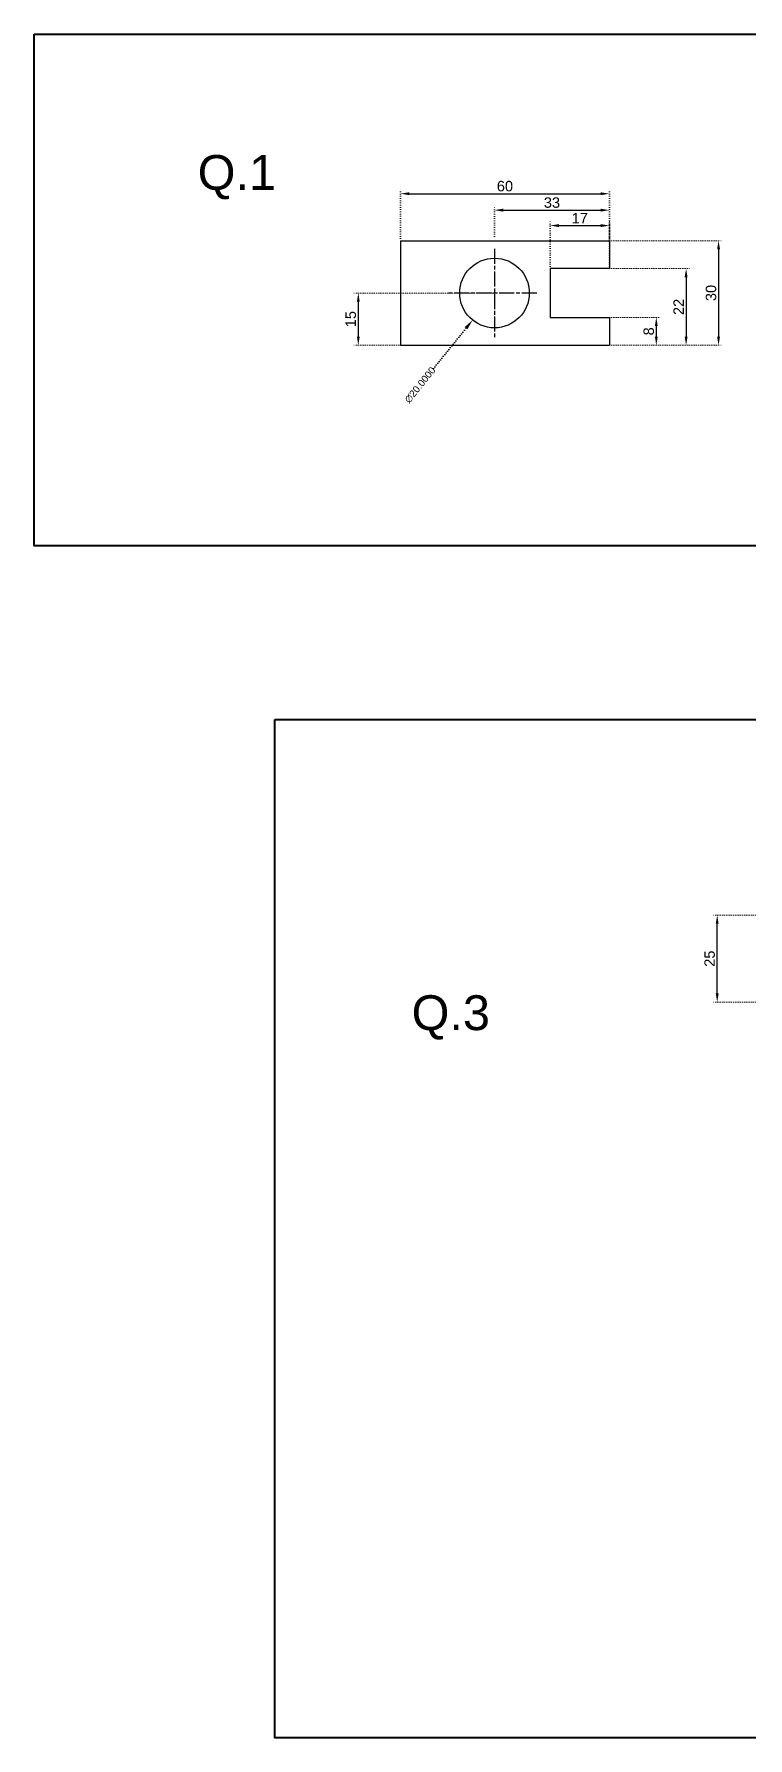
# Model space of a CAD drawing. Header units: millimetres. Extents: x 895 to 1985, y 570 to 1298.
# Drawn here: x 894.8 to 1099.8, y 570.2 to 1059.3 of the extents above; entities that cross this region are included whole.
import ezdxf

# ---------------------------------------------------------------- set-up
doc = ezdxf.new("R2010")
doc.units = ezdxf.units.MM
doc.header["$LTSCALE"] = 0.18
for name, pattern in [('ACAD_ISO07W100', [3, 0, -3]), ('ACAD_ISO08W100', [36, 24, -3, 6, -3]), ('HIDDEN', [9.525, 6.35, -3.175])]:
    doc.linetypes.add(name, pattern=pattern)
doc.layers.add('DotDash', color=7, linetype='HIDDEN')
doc.layers.add('Dotted1', color=7, linetype='Continuous')
doc.layers.add('rectangle', color=7, linetype='Continuous', lineweight=50)
doc.styles.get("Standard").update_dxf_attribs({"font": 'arial.ttf'})
doc.dimstyles.new('ISO-25', dxfattribs={"dimtxt": 3, "dimasz": 2.5, "dimexe": 1.25, "dimexo": 0.625, "dimtad": 1, "dimtxsty": 'Standard', "dimcen": 2.5, "dimclrd": 3, "dimclre": 2, "dimadec": 0, "dimazin": 0, "dimtfac": 1, "dimtmove": 0, "dimatfit": 3, "dimfxl": 1, "dimlwd": 25, "dimlwe": 20, "dimarcsym": 0})
doc.dimstyles.get("Standard").update_dxf_attribs({"dimtxt": 2, "dimasz": 3, "dimexe": 0.18, "dimexo": 0.0625, "dimgap": 0.09, "dimtad": 0, "dimdec": 4, "dimzin": 0, "dimdsep": 46, "dimtxsty": 'Standard', "dimcen": 0.09, "dimadec": 0, "dimazin": 0, "dimtfac": 1, "dimtdec": 4, "dimtofl": 0, "dimtmove": 0, "dimatfit": 3, "dimfxl": 1, "dimtolj": 1, "dimtzin": 0, "dimarcsym": 0})

# ---------------------------------------------------------------- blocks, each defined once
blk = doc.blocks.new('*D1')
at = {"layer": 'Defpoints', "color": 0, "linetype": 'ACAD_ISO07W100', "lineweight": 25, "transparency": 16777216}
for p in [(1060, 1013.5), (1000, 1000), (1060, 1000)]:
    blk.add_point(p, dxfattribs=at)
at = {"layer": 'Dotted1', "color": 2, "linetype": 'ACAD_ISO07W100', "lineweight": 20, "transparency": 16777216}
for p, q in [((1000, 1000.62), (1000, 1014.75)), ((1060, 1000.62), (1060, 1014.75))]:
    blk.add_line(p, q, dxfattribs=at)
at = {"layer": 'Dotted1', "color": 3, "linetype": 'Continuous', "lineweight": 25, "transparency": 16777216}
blk.add_line((1002.5, 1013.5), (1057.5, 1013.5), dxfattribs=at)
at = {"layer": 'Dotted1', "color": 3, "linetype": 'ACAD_ISO07W100', "lineweight": 25, "transparency": 16777216}
for points in [[(1002.5, 1013.92), (1002.5, 1013.09), (1000, 1013.5)], [(1057.5, 1013.92), (1057.5, 1013.09), (1060, 1013.5)]]:
    blk.add_solid(points, dxfattribs=at)
at = {"layer": 'Dotted1', "color": 0, "linetype": 'ACAD_ISO07W100', "transparency": 16777216, "insert": (1030, 1015.66), "char_height": 3, "attachment_point": 5}
blk.add_mtext('60', dxfattribs=at)
blk = doc.blocks.new('*D2')
at = {"layer": 'Defpoints', "color": 0, "linetype": 'ACAD_ISO07W100', "lineweight": 25, "transparency": 16777216}
for p in [(1060, 1000), (1060, 970), (1091.34, 970)]:
    blk.add_point(p, dxfattribs=at)
at = {"layer": 'Dotted1', "color": 2, "linetype": 'ACAD_ISO07W100', "lineweight": 20, "transparency": 16777216}
for p, q in [((1060.62, 1000), (1092.59, 1000)), ((1060.62, 970), (1092.59, 970))]:
    blk.add_line(p, q, dxfattribs=at)
at = {"layer": 'Dotted1', "color": 3, "linetype": 'Continuous', "lineweight": 25, "transparency": 16777216}
blk.add_line((1091.34, 997.5), (1091.34, 972.5), dxfattribs=at)
at = {"layer": 'Dotted1', "color": 3, "linetype": 'ACAD_ISO07W100', "lineweight": 25, "transparency": 16777216}
for points in [[(1090.93, 997.5), (1091.76, 997.5), (1091.34, 1000)], [(1090.93, 972.5), (1091.76, 972.5), (1091.34, 970)]]:
    blk.add_solid(points, dxfattribs=at)
at = {"layer": 'Dotted1', "color": 0, "linetype": 'ACAD_ISO07W100', "transparency": 16777216, "insert": (1089.19, 985), "char_height": 3, "attachment_point": 5, "rotation": 90}
blk.add_mtext('30', dxfattribs=at)
blk = doc.blocks.new('*D3')
at = {"layer": 'Defpoints', "color": 0, "linetype": 'ACAD_ISO07W100', "lineweight": 25, "transparency": 16777216}
for p in [(1060, 992), (1060, 970), (1082.02, 970)]:
    blk.add_point(p, dxfattribs=at)
at = {"layer": 'Dotted1', "color": 2, "linetype": 'ACAD_ISO07W100', "lineweight": 20, "transparency": 16777216}
for p, q in [((1060.62, 992), (1083.27, 992)), ((1060.62, 970), (1083.27, 970))]:
    blk.add_line(p, q, dxfattribs=at)
at = {"layer": 'Dotted1', "color": 3, "linetype": 'Continuous', "lineweight": 25, "transparency": 16777216}
blk.add_line((1082.02, 989.5), (1082.02, 972.5), dxfattribs=at)
at = {"layer": 'Dotted1', "color": 3, "linetype": 'ACAD_ISO07W100', "lineweight": 25, "transparency": 16777216}
for points in [[(1081.6, 989.5), (1082.44, 989.5), (1082.02, 992)], [(1081.6, 972.5), (1082.44, 972.5), (1082.02, 970)]]:
    blk.add_solid(points, dxfattribs=at)
at = {"layer": 'Dotted1', "color": 0, "linetype": 'ACAD_ISO07W100', "transparency": 16777216, "insert": (1079.89, 981), "char_height": 3, "attachment_point": 5, "rotation": 90}
blk.add_mtext('22', dxfattribs=at)
blk = doc.blocks.new('*D4')
at = {"layer": 'Defpoints', "color": 0, "linetype": 'ACAD_ISO07W100', "lineweight": 25, "transparency": 16777216}
for p in [(1060, 978), (1060, 970), (1073.46, 970)]:
    blk.add_point(p, dxfattribs=at)
at = {"layer": 'Dotted1', "color": 2, "linetype": 'ACAD_ISO07W100', "lineweight": 20, "transparency": 16777216}
for p, q in [((1060.62, 978), (1074.71, 978)), ((1060.62, 970), (1074.71, 970))]:
    blk.add_line(p, q, dxfattribs=at)
at = {"layer": 'Dotted1', "color": 3, "linetype": 'Continuous', "lineweight": 25, "transparency": 16777216}
blk.add_line((1073.46, 975.5), (1073.46, 972.5), dxfattribs=at)
at = {"layer": 'Dotted1', "color": 3, "linetype": 'ACAD_ISO07W100', "lineweight": 25, "transparency": 16777216}
for points in [[(1073.05, 975.5), (1073.88, 975.5), (1073.46, 978)], [(1073.05, 972.5), (1073.88, 972.5), (1073.46, 970)]]:
    blk.add_solid(points, dxfattribs=at)
at = {"layer": 'Dotted1', "color": 0, "linetype": 'ACAD_ISO07W100', "transparency": 16777216, "insert": (1071.31, 974), "char_height": 3, "attachment_point": 5, "rotation": 90}
blk.add_mtext('8', dxfattribs=at)
blk = doc.blocks.new('*D5')
at = {"layer": 'Defpoints', "color": 0, "linetype": 'ACAD_ISO07W100', "lineweight": 25, "transparency": 16777216}
for p in [(1060, 1004.36), (1043, 992), (1060, 992)]:
    blk.add_point(p, dxfattribs=at)
at = {"layer": 'Dotted1', "color": 2, "linetype": 'ACAD_ISO07W100', "lineweight": 20, "transparency": 16777216}
for p, q in [((1043, 992.62), (1043, 1005.61)), ((1060, 992.62), (1060, 1005.61))]:
    blk.add_line(p, q, dxfattribs=at)
at = {"layer": 'Dotted1', "color": 3, "linetype": 'Continuous', "lineweight": 25, "transparency": 16777216}
blk.add_line((1045.5, 1004.36), (1057.5, 1004.36), dxfattribs=at)
at = {"layer": 'Dotted1', "color": 3, "linetype": 'ACAD_ISO07W100', "lineweight": 25, "transparency": 16777216}
for points in [[(1045.5, 1004.77), (1045.5, 1003.94), (1043, 1004.36)], [(1057.5, 1004.77), (1057.5, 1003.94), (1060, 1004.36)]]:
    blk.add_solid(points, dxfattribs=at)
at = {"layer": 'Dotted1', "color": 0, "linetype": 'ACAD_ISO07W100', "transparency": 16777216, "insert": (1051.5, 1006.49), "char_height": 3, "attachment_point": 5}
blk.add_mtext('17', dxfattribs=at)
blk = doc.blocks.new('*D6')
at = {"layer": 'Defpoints', "color": 0, "linetype": 'ACAD_ISO07W100', "transparency": 16777216}
for p in [(1033.29, 992.77), (1020.71, 977.23)]:
    blk.add_point(p, dxfattribs=at)
at = {"layer": 'Dotted1', "color": 0, "linetype": 'ACAD_ISO07W100', "lineweight": -2, "transparency": 16777216}
for p, q in [((1026.91, 985), (1027.09, 985)), ((1027, 984.91), (1027, 985.09)), ((1009.48, 963.35), (1018.82, 974.89))]:
    blk.add_line(p, q, dxfattribs=at)
at = {"layer": 'Dotted1', "color": 0, "linetype": 'ACAD_ISO07W100', "transparency": 16777216}
blk.add_solid([(1018.43, 975.21), (1019.21, 974.58), (1020.71, 977.23)], dxfattribs=at)
at = {"layer": 'Dotted1', "color": 0, "linetype": 'ACAD_ISO07W100', "transparency": 16777216, "insert": (1005.64, 958.6), "char_height": 2, "attachment_point": 5, "rotation": 51.0164}
blk.add_mtext('\\A1;∅20.0000', dxfattribs=at)
blk = doc.blocks.new('*D7')
at = {"layer": 'Defpoints', "color": 0, "linetype": 'ACAD_ISO07W100', "lineweight": 25, "transparency": 16777216}
for p in [(1060, 1008.78), (1027, 1000.61), (1060, 1000)]:
    blk.add_point(p, dxfattribs=at)
at = {"layer": 'Dotted1', "color": 2, "linetype": 'ACAD_ISO07W100', "lineweight": 20, "transparency": 16777216}
for p, q in [((1027, 1001.23), (1027, 1010.03)), ((1060, 1000.62), (1060, 1010.03))]:
    blk.add_line(p, q, dxfattribs=at)
at = {"layer": 'Dotted1', "color": 3, "linetype": 'Continuous', "lineweight": 25, "transparency": 16777216}
blk.add_line((1029.5, 1008.78), (1057.5, 1008.78), dxfattribs=at)
at = {"layer": 'Dotted1', "color": 3, "linetype": 'ACAD_ISO07W100', "lineweight": 25, "transparency": 16777216}
for points in [[(1029.5, 1009.2), (1029.5, 1008.36), (1027, 1008.78)], [(1057.5, 1009.2), (1057.5, 1008.36), (1060, 1008.78)]]:
    blk.add_solid(points, dxfattribs=at)
at = {"layer": 'Dotted1', "color": 0, "linetype": 'ACAD_ISO07W100', "transparency": 16777216, "insert": (1043.5, 1010.94), "char_height": 3, "attachment_point": 5}
blk.add_mtext('33', dxfattribs=at)
blk = doc.blocks.new('*D8')
at = {"layer": 'Defpoints', "color": 0, "linetype": 'ACAD_ISO07W100', "lineweight": 25, "transparency": 16777216}
for p in [(1027, 985), (987.89, 970), (1027, 970)]:
    blk.add_point(p, dxfattribs=at)
at = {"layer": 'Dotted1', "color": 2, "linetype": 'ACAD_ISO07W100', "lineweight": 20, "transparency": 16777216}
for p, q in [((1026.38, 985), (986.64, 985)), ((1026.38, 970), (986.64, 970))]:
    blk.add_line(p, q, dxfattribs=at)
at = {"layer": 'Dotted1', "color": 3, "linetype": 'Continuous', "lineweight": 25, "transparency": 16777216}
blk.add_line((987.89, 982.5), (987.89, 972.5), dxfattribs=at)
at = {"layer": 'Dotted1', "color": 3, "linetype": 'ACAD_ISO07W100', "lineweight": 25, "transparency": 16777216}
for points in [[(987.47, 982.5), (988.3, 982.5), (987.89, 985)], [(987.47, 972.5), (988.3, 972.5), (987.89, 970)]]:
    blk.add_solid(points, dxfattribs=at)
at = {"layer": 'Dotted1', "color": 0, "linetype": 'ACAD_ISO07W100', "transparency": 16777216, "insert": (985.73, 977.5), "char_height": 3, "attachment_point": 5, "rotation": 90}
blk.add_mtext('15', dxfattribs=at)
blk = doc.blocks.new('*D18')
at = {"layer": 'Defpoints', "color": 0, "linetype": 'ACAD_ISO07W100', "lineweight": 25, "transparency": 16777216}
for p in [(1090.95, 806.43), (1117.39, 806.43), (1117.39, 781.43)]:
    blk.add_point(p, dxfattribs=at)
at = {"layer": 'Dotted1', "color": 2, "linetype": 'ACAD_ISO07W100', "lineweight": 20, "transparency": 16777216}
for p, q in [((1116.77, 806.43), (1089.7, 806.43)), ((1116.77, 781.43), (1089.7, 781.43))]:
    blk.add_line(p, q, dxfattribs=at)
at = {"layer": 'Dotted1', "color": 3, "linetype": 'Continuous', "lineweight": 25, "transparency": 16777216}
blk.add_line((1090.95, 783.93), (1090.95, 803.93), dxfattribs=at)
at = {"layer": 'Dotted1', "color": 3, "linetype": 'ACAD_ISO07W100', "lineweight": 25, "transparency": 16777216}
for points in [[(1090.53, 803.93), (1091.37, 803.93), (1090.95, 806.43)], [(1090.53, 783.93), (1091.37, 783.93), (1090.95, 781.43)]]:
    blk.add_solid(points, dxfattribs=at)
at = {"layer": 'Dotted1', "color": 0, "linetype": 'ACAD_ISO07W100', "transparency": 16777216, "insert": (1088.79, 793.93), "char_height": 3, "attachment_point": 5, "rotation": 90}
blk.add_mtext('25', dxfattribs=at)

msp = doc.modelspace()

# ---------------------------------------------------------------- linework, layer by layer
for p, q in [((1000, 1000), (1060, 1000)), ((1000, 1000), (1000, 1000)), ((1000, 1000), (1000, 970)), ((1060, 1000), (1060, 992)), ((1060, 992), (1043, 992)), ((1043, 992), (1043, 978)), ((1043, 978), (1060, 978)), ((1060, 978), (1060, 970)), ((1000, 970), (1060, 970))]:
    msp.add_line(p, q)
msp.add_circle((1027, 985), 10)
at = {"layer": 'DotDash', "linetype": 'ACAD_ISO08W100'}
for p, q in [((1027, 997.67475), (1027, 971.99044)), ((1039.15646, 985), (1013.31235, 985))]:
    msp.add_line(p, q, dxfattribs=at)
at = {"layer": 'rectangle', "lineweight": 40}
for points in [[(894.77139, 1059.32571), (1108.65812, 1059.32571), (1108.65812, 912.40496), (894.77139, 912.40496)], [(963.87175, 862.62311), (1453.61569, 862.62311), (1453.61569, 570.24463), (963.87175, 570.24463)]]:
    msp.add_lwpolyline(points, close=True, dxfattribs=at)

# ---------------------------------------------------------------- texts
at = {"layer": 'DotDash', "char_height": 10, "attachment_point": 1}
for s, width, insert in [('Q.1', 21.6758403, (941.75411, 1024.60881)), ('Q.3', 74.1852468, (1003.18932, 783.41712))]:
    msp.add_mtext_dynamic_manual_height_columns(s, width=width, gutter_width=12.5, heights=[0], dxfattribs=dict(at, insert=insert))

# ---------------------------------------------------------------- dimensions: what is measured, and where the dimension line sits
at = {"layer": 'Dotted1', "linetype": 'ACAD_ISO07W100'}
for base, p1, p2, picture, middle in [((1060, 1013.50454), (1000, 1000), (1060, 1000), '*D1', (1030, 1015.66126)), ((1060, 1008.78148), (1027, 1000.6082), (1060, 1000), '*D7', (1043.5, 1010.93922)), ((1060, 1004.3582), (1043, 992), (1060, 992), '*D5', (1051.5, 1006.48934))]:
    dim = msp.add_linear_dim(base=base, p1=p1, p2=p2, dimstyle='ISO-25', dxfattribs=at)
    dim.commit()
    dim.dimension.update_dxf_attribs({"geometry": picture, "text_midpoint": middle})
for base, p1, p2, picture, middle in [((1091.34346, 970), (1060, 1000), (1060, 970), '*D2', (1089.18572, 985)), ((1082.01859, 970), (1060, 992), (1060, 970), '*D3', (1079.88745, 981)), ((987.88507, 970), (1027, 985), (1027, 970), '*D8', (985.72835, 977.5)), ((1073.46366, 970), (1060, 978), (1060, 970), '*D4', (1071.30694, 974)), ((1090.94936, 806.43172), (1117.39008, 781.43172), (1117.39008, 806.43172), '*D18', (1088.79264, 793.93172))]:
    dim = msp.add_linear_dim(base=base, p1=p1, p2=p2, angle=90, dimstyle='ISO-25', dxfattribs=at)
    dim.commit()
    dim.dimension.update_dxf_attribs({"geometry": picture, "text_midpoint": middle})
dim = msp.add_diameter_dim_2p(p1=(1033.29098, 992.77326), p2=(1020.70902, 977.22674), dimstyle='Standard', dxfattribs=at)
dim.commit()
dim.dimension.update_dxf_attribs({"geometry": '*D6', "text_midpoint": (1005.63718, 958.60371), "dimtype": 163})

doc.saveas('drawing.dxf')
